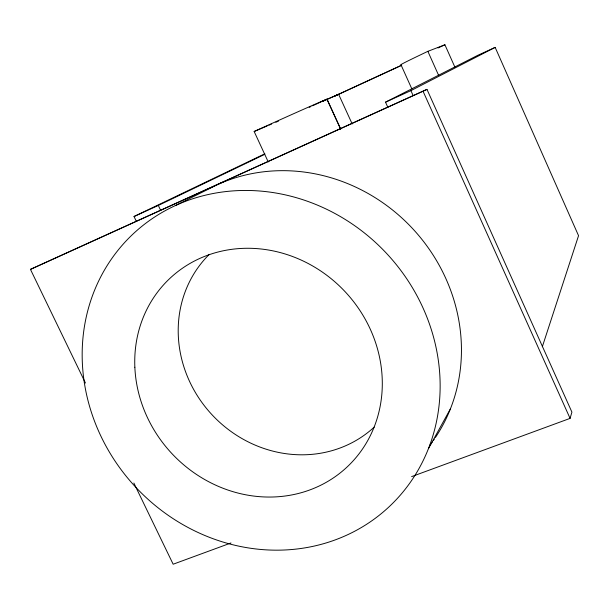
<?xml version="1.0" encoding="UTF-8"?>
<svg xmlns="http://www.w3.org/2000/svg" width="609" height="609" viewBox="0 0 609 609"><rect width="100%" height="100%" fill="white"/><g stroke="black" fill="none" stroke-linecap="round" stroke-linejoin="round"><path stroke-width="0.91" d="M411.608 476.611L570.077 418.383L571.912 412.11L426.978 89.386L30.45 269.376L85.466 383.046M542.33 346.727L578.55 235.683L495.163 47.388L477.7 55.35L385.52 102.167L387.826 107.268M428.409 448.711L450.409 408.875M30.45 269.376L426.978 89.386M385.52 102.167L410.915 90.627L495.163 47.388M176.184 205.195L217.71 184.512A172.644 159.984 46.5 0 1 417.447 234.008A172.644 159.984 46.5 0 1 435.435 437.468M136.34 221.379L134.026 216.507L158.325 205.454L264.732 154.351M134.026 216.507L264.862 153.795M338.619 94.288L322.405 101.398L338.619 94.288L352.192 123.947M309.197 107.351L310.894 106.575M312.584 105.791L327.01 99.13L340.652 129.009M438.054 47.944L444.913 44.777L454.984 67.34M401.491 65.292L334.242 96.313L401.696 65.254M268.249 161.948L254.151 131.483L267.153 125.956M268.889 125.226L271.492 124.114M275.824 122.28L278.427 121.168M401.514 64.569A143.381 1.454 -24.7 0 1 427.861 51.331L444.913 44.777M230.978 542.977L173.154 564.223L133.858 483.036M158.325 205.454L160.692 210.478M326.972 99.29L340.667 129.138M423.133 91.426L570.077 418.383M400.95 64.714L411.882 88.99M410.915 90.627L413.13 95.552M427.861 51.331L438.739 75.615M434.384 439.028A172.644 159.984 46.5 0 1 433.304 440.566M432.215 442.096A172.644 159.984 46.5 0 1 429.421 445.826M374.154 427.16A119.433 110.632 46.5 0 1 213.066 415.863A119.433 110.632 46.5 0 1 209.329 254.334M254.151 131.483A131.871 1.271 -24.6 0 1 327.01 99.13M84.331 382.673A187.062 171.449 46.6 0 0 373.599 519.53A187.062 171.449 46.6 0 0 325.526 208.735A187.062 171.449 46.6 0 0 84.331 382.673M134.855 367.242A129.397 118.542 46.6 0 0 325.039 482.998A129.397 118.542 46.6 0 0 315.66 267.747A129.397 118.542 46.6 0 0 134.855 367.242"/></g></svg>
